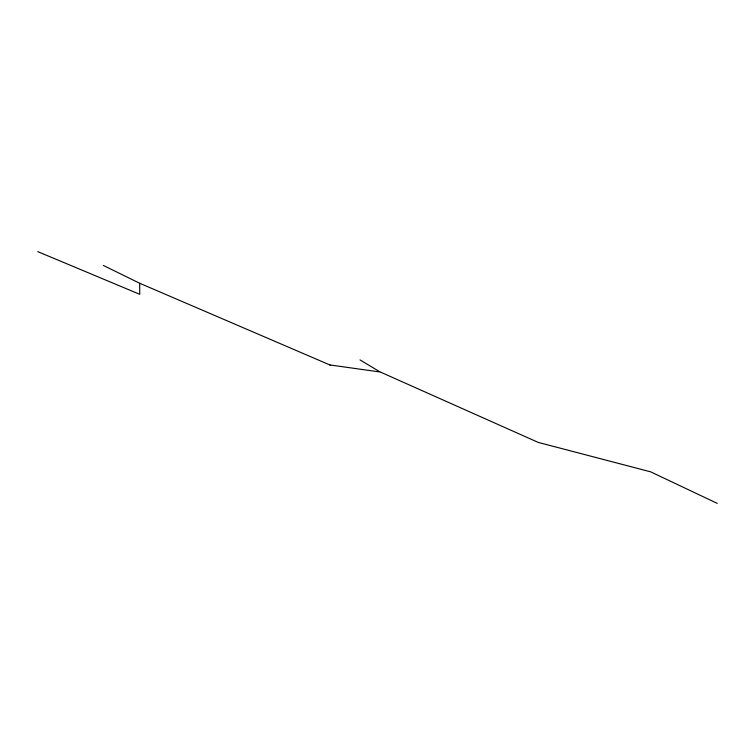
<?xml version="1.0" encoding="UTF-8"?>
<svg xmlns="http://www.w3.org/2000/svg" width="755" height="755" viewBox="0 0 755 755"><rect width="100%" height="100%" fill="white"/><g stroke="black" fill="none" stroke-linecap="round" stroke-linejoin="round"><path stroke-width="1.13" d="M329.68 364.901L380.218 372.026L360.003 359.909M37.75 251.623L139.741 294.308L139.694 283.257L103.378 265.458M139.694 283.257L330.143 365.071M380.813 372.243L538.24 442.411L650.678 471.847L717.25 503.377"/></g></svg>
